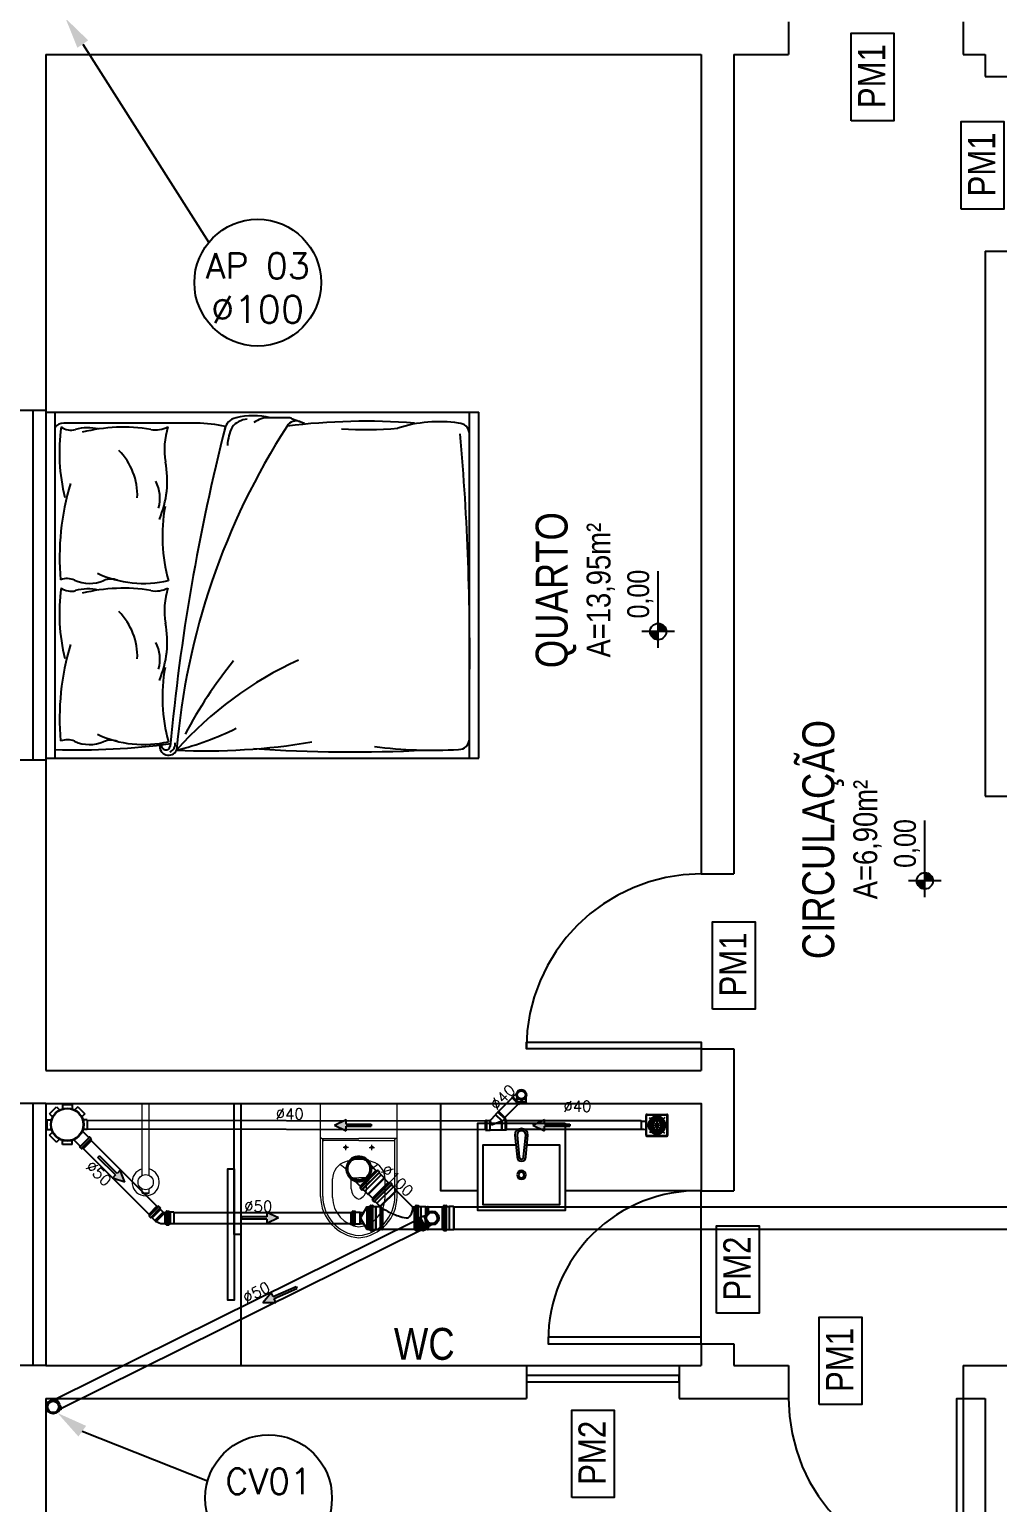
# Model space of a CAD drawing. Header units: millimetres. Extents: x 3923 to 4007, y 744 to 982.
# Drawn here: x 3957.96 to 3966.83, y 832.34 to 845.83 of the extents above; entities that cross this region are included whole.
import ezdxf
from ezdxf.enums import TextEntityAlignment as Align

# ---------------------------------------------------------------- set-up
doc = ezdxf.new("R2010")
doc.units = ezdxf.units.MM
doc.header["$LTSCALE"] = 20
doc.linetypes.add('HIDDEN2', pattern=[0.1875, 0.125, -0.0625])
for name, color, linetype in [('A-PEN-C', 4, 'Continuous'), ('AF', 5, 'Continuous'), ('E-txt-g', 3, 'Continuous'), ('Esgoto', 5, 'Continuous'), ('HIDROSSANITÁRIO', 8, 'Continuous'), ('MOB', 251, 'Continuous'), ('Texto-Tubos', 7, 'Continuous'), ('TigreCad', 3, 'Continuous'), ('Tinterno', 9, 'Continuous')]:
    doc.layers.add(name, color=color, linetype=linetype)
doc.layers.add('E-Lay-9', color=9, linetype='Continuous', lineweight=9)
doc.layers.add('E-Txt-W', color=7, linetype='Continuous', lineweight=20)
doc.styles.add('F2', font='ARIALN.TTF')
doc.styles.add('REG60', font='romans.shx', dxfattribs={"width": 0.8, "height": 0.15})
doc.styles.add('REG80', font='romans.shx', dxfattribs={"width": 0.8, "height": 0.2})
doc.styles.add('ROMANS', font='romans__.ttf', dxfattribs={"height": 0.1})
doc.styles.add('TCTUBOS-TXT', font='txt.shx')

# ---------------------------------------------------------------- blocks, each defined once
blk = doc.blocks.new('TXT-AMB75')
at = {"layer": 'E-txt-g', "style": 'REG80', "width": 0.8, "flags": 8}
blk.add_attdef('TXT', text='', height=0.2, dxfattribs=at).set_placement((0.0055, 0.2964), align=Align.CENTER)
at = {"layer": 'E-Txt-W', "style": 'REG60', "width": 0.8, "flags": 8}
blk.add_attdef('TXT', text='', height=0.15, dxfattribs=at).set_placement((0.0055, 0.0271), align=Align.CENTER)
blk = doc.blocks.new('NV')
at = {"color": 4, "linetype": 'ByBlock', "ltscale": 0.5}
for p, q in [((-1.414, -0.142), (-1.414, 0.107)), ((-1.539, -0.018), (-0.953, -0.018))]:
    blk.add_line(p, q, dxfattribs=at)
at = {"color": 4, "ltscale": 2.5}
blk.add_circle((-1.414, -0.018), 0.0622, dxfattribs=at)
at = {"color": 4}
for points in [[(-1.414, -0.018), (-1.458, 0.026), (-1.476, -0.018), (-1.472, 0.006)], [(-1.414, -0.018), (-1.414, 0.045), (-1.458, 0.026), (-1.438, 0.04)], [(-1.414, -0.018), (-1.352, -0.018), (-1.37, -0.062), (-1.357, -0.041)], [(-1.414, -0.018), (-1.37, -0.062), (-1.414, -0.08), (-1.39, -0.075)]]:
    blk.add_solid(points, dxfattribs=at)
at = {"layer": 'E-Txt-W', "color": 4, "ltscale": 2.5, "style": 'F2'}
blk.add_attdef('COTAPISO', (-1.306, 0.073), '', height=0.15, dxfattribs=at)
blk = doc.blocks.new('CUBA QUADRADA-flat-4-flat-1')
at = {"layer": 'MOB'}
blk.add_lwpolyline([(0, -0.2), (0.4, -0.2), (0.4, 0.2), (0, 0.2)], close=True, dxfattribs=at)
blk.add_lwpolyline([(0.1, -0.0255), (0.1, -0.175), (0.375, -0.175), (0.375, 0.175), (0.1, 0.175), (0.1, 0.0255)], dxfattribs=at)
for points in [[(0.155, -0.02), (0.055, -0.03, -1), (0.055, 0.03), (0.155, 0.02, -1)], [(0.155, -0.01), (0.055, -0.02, -1), (0.055, 0.02), (0.155, 0.01, -1)]]:
    blk.add_lwpolyline(points, format="xyb", close=True, dxfattribs=at)
for radius in [0.02, 0.0125]:
    blk.add_circle((0.2375, 0), radius, dxfattribs=at)
blk = doc.blocks.new('vaso-s')
at = {"layer": 'E-Lay-9', "color": 8}
for p, q in [((0, 0.17), (0, 0)), ((0.4256, 0.175), (0.005, 0.175)), ((0.16, 0.17), (0.16, 0.17)), ((0.16, 0.17), (0.16, 0)), ((0.4256, 0.165), (0.165, 0.165)), ((0.17, 0), (0.17, 0.16)), ((0.2013, 0.0479), (0.2013, 0.0722)), ((0.4306, 0.12), (0.3459, 0.12)), ((0.2134, 0.06), (0.1891, 0.06)), ((0.3406, 0.035), (0.3406, 0)), ((0.3906, 0.035), (0.3406, 0.035)), ((0, -0.17), (0, 0)), ((0.16, -0.17), (0.16, 0)), ((0.17, 0), (0.17, -0.1601)), ((0.2134, -0.06), (0.1891, -0.06)), ((0.2013, -0.0479), (0.2013, -0.0722)), ((0.3406, -0.035), (0.3406, 0)), ((0.3906, -0.035), (0.3406, -0.035)), ((0.4306, -0.12), (0.3459, -0.12)), ((0.4256, -0.175), (0.005, -0.175)), ((0.16, -0.17), (0.16, -0.17)), ((0.4256, -0.165), (0.165, -0.165))]:
    blk.add_line(p, q, dxfattribs=at)
for centre in [(0.2013, 0.06), (0.2013, -0.06)]:
    blk.add_circle(centre, 0.005, dxfattribs=at)
for centre, radius, start, end in [((0.005, 0.17), 0.005, 90, 180), ((0.155, 0.17), 0.005, 0, 90), ((0.165, 0.17), 0.00495, 180, 270), ((0.165, 0.16), 0.00495, 0, 90), ((0.4256, -0.015), 0.19, 4.52806, 90), ((0.4256, -0.015), 0.18, 4.78019, 90), ((0.3459, 0.0375), 0.0825, 90, 163.03545), ((0.3754, 0.1358), 0.1066, 206.93947, 250.96472), ((0.4306, -0.015), 0.135, 6.37937, 90), ((0.518, -0.015), 0.2624, 163.03545, 176.7233), ((0.3906, -0.015), 0.05, 17.4576, 90), ((0.518, 0.015), 0.2624, 183.2767, 196.96455), ((0.3459, -0.0375), 0.0825, 196.96455, 270), ((0.3754, -0.1358), 0.1066, 109.03528, 153.06053), ((0.3906, 0.015), 0.05, 270, 342.5424), ((0.4256, 0.015), 0.19, 270, 355.47194), ((0.4256, 0.015), 0.18, 270, 355.21981), ((0.4306, 0.015), 0.135, 270, 353.62063), ((0.005, -0.17), 0.005, 180, 270), ((0.155, -0.17), 0.005, 270, 0), ((0.165, -0.17), 0.00495, 90, 180), ((0.165, -0.1601), 0.00495, 270, 0)]:
    blk.add_arc(centre, radius, start, end, dxfattribs=at)
blk = doc.blocks.new('Chuveiro')
at = {"layer": 'E-Lay-9', "color": 8}
for p, q in [((-0.0311, 0.0156), (-0.3604, 0.0156)), ((0.0509, 0.0156), (0.0311, 0.0156)), ((0.0509, 0.0156), (0.0509, -0.0156)), ((-0.0311, -0.0156), (-0.3604, -0.0156)), ((0.0509, -0.0156), (0.0311, -0.0156))]:
    blk.add_line(p, q, dxfattribs=at)
blk.add_circle((0, 0), 0.0348, dxfattribs=at)
for centre, radius, start, end in [((0, 0), 0.0624, 194.4775, 165.5225), ((0.0093, 0), 0.0444, 339.42663, 20.57337)]:
    blk.add_arc(centre, radius, start, end, dxfattribs=at)
blk = doc.blocks.new('j9n40d')
at = {"layer": 'TigreCad'}
for p, q in [((0, 20.6), (9.8, 20.6)), ((9.8, 20.6), (17.8, 20.6)), ((19, 21.8), (17.8, 20.6)), ((34, 21.8), (19, 21.8)), ((19, -21.8), (19, 21.8)), ((35, 22.8), (34, 21.8)), ((35, 22.8), (35, -22.8)), ((39, 22.8), (35, 22.8)), ((39, 22.8), (39, -22.8)), ((0, -20.6), (9.8, -20.6)), ((9.8, -20.6), (17.8, -20.6)), ((19, -21.8), (17.8, -20.6)), ((34, -21.8), (19, -21.8)), ((35, -22.8), (34, -21.8)), ((39, -22.8), (35, -22.8))]:
    blk.add_line(p, q, dxfattribs=at)
for radius, start, end in [(22.8, 64.62318, 295.37682), (20.6, 90, 270)]:
    blk.add_arc((0, 0), radius, start, end, dxfattribs=at)
at = {"layer": 'Tinterno'}
for p, q in [((17.8, 20.6), (17.8, -20.6)), ((34, 21.8), (34, -21.8))]:
    blk.add_line(p, q, dxfattribs=at)
blk.add_arc((0, 0), 21.8, 70.90091, 289.09909, dxfattribs=at)
blk = doc.blocks.new('j9n40s')
at = {"layer": 'TigreCad'}
for p, q in [((9.8, 20.6), (17.8, 20.6)), ((19, 21.8), (17.8, 20.6)), ((17.8, 20.6), (17.8, 14.3)), ((19, 12.6), (19, 21.8)), ((34, 21.8), (19, 21.8)), ((35, 22.8), (34, 21.8)), ((39, 22.8), (35, 22.8)), ((35, 22.8), (35, -22.8)), ((39, 22.8), (39, -22.8)), ((9.8, -20.6), (17.8, -20.6)), ((17.8, -20.6), (17.8, -14.3)), ((19, -21.8), (17.8, -20.6)), ((19, -12.6), (19, -21.8)), ((34, -21.8), (19, -21.8)), ((35, -22.8), (34, -21.8)), ((39, -22.8), (35, -22.8))]:
    blk.add_line(p, q, dxfattribs=at)
for radius in [22.8, 20]:
    blk.add_circle((0, 0), radius, dxfattribs=at)
at = {"layer": 'Tinterno'}
blk.add_line((34, 21.8), (34, -21.8), dxfattribs=at)
blk.add_circle((0, 0), 18.8, dxfattribs=at)
blk = doc.blocks.new('27710409p')
at = {"layer": 'TigreCad'}
for p, q in [((-27.1, 22.8), (-27.1, -22.8)), ((-27.1, 22.8), (-23.1, 22.8)), ((-23.1, 22.8), (-23.1, -22.8)), ((-23.1, 22.8), (-22.1, 21.8)), ((-22.1, 21.8), (-7.1, 21.8)), ((-7.1, 21.8), (-7.1, -20.7)), ((-7.1, 21.8), (-5.9, 20.6)), ((-5.9, 20.6), (47.2, 20.6)), ((48.4, 21.8), (47.2, 20.6)), ((48.4, 21.8), (48.4, -20)), ((63.4, 21.8), (48.4, 21.8)), ((64.4, 22.8), (63.4, 21.8)), ((64.4, 22.8), (64.4, -22.8)), ((68.4, 22.8), (64.4, 22.8)), ((68.4, 22.8), (68.4, -22.8)), ((-27.1, -22.8), (-23.1, -22.8)), ((-23.1, -22.8), (-22.1, -21.8)), ((-22.1, -21.8), (-8.2, -21.8)), ((-7.5, -21.9), (0, 0)), ((18.8, -47.9), (-6.7, -22.4)), ((54.1, -22.4), (0, 0)), ((18.8, -49.6), (48.4, -20)), ((18.8, -49.6), (18.8, -47.9)), ((29.4, -60.2), (18.8, -49.6)), ((29.4, -61.7), (61.7, -29.4)), ((29.4, -61.7), (29.4, -60.2)), ((32.2, -64.5), (29.4, -61.7)), ((32.2, -64.5), (64.5, -32.2)), ((60.2, -29.4), (54.3, -23.5)), ((63.4, -21.8), (55, -21.8)), ((61.7, -29.4), (60.2, -29.4)), ((64.5, -32.2), (61.7, -29.4)), ((64.4, -22.8), (63.4, -21.8)), ((68.4, -22.8), (64.4, -22.8))]:
    blk.add_line(p, q, dxfattribs=at)
for centre, radius, start, end in [((-8.2, -23.8), 2, 45, 90), ((55, -22.8), 1, 90, 225)]:
    blk.add_arc(centre, radius, start, end, dxfattribs=at)
at = {"layer": 'Tinterno'}
for p, q in [((-22.1, 21.8), (-22.1, -21.8)), ((-5.9, 20.6), (-5.9, -17.2)), ((47.2, 20.6), (47.2, -19.5)), ((63.4, 21.8), (63.4, -21.8)), ((18.8, -47.9), (47.2, -19.5)), ((29.4, -60.2), (60.2, -29.4))]:
    blk.add_line(p, q, dxfattribs=at)
blk = doc.blocks.new('27289207s')
at = {"linetype": 'Continuous'}
for p, q in [((-49.9, -44.9), (-49.9, 44.9)), ((-47.4, -43.9), (-47.4, 43.9)), ((44.9, 49.9), (-44.9, 49.9)), ((43.9, 47.4), (-43.9, 47.4)), ((-20, 1.2), (-39.9, 3.3)), ((-19.8, 2.9), (-39.7, 5)), ((-19.3, 5.4), (-38.3, 11.5)), ((-18.7, 7), (-37.8, 13.2)), ((-17.7, 9.3), (-35.1, 19.3)), ((-16.9, 10.7), (-34.2, 20.7)), ((-15.4, 12.7), (-30.3, 26.1)), ((-14.3, 14), (-29.2, 27.4)), ((-12.4, 15.7), (-24.2, 31.9)), ((-11.1, 16.7), (-22.8, 32.9)), ((-8.9, 17.9), (-17, 36.2)), ((-7.4, 18.6), (-15.5, 36.9)), ((-5, 19.4), (-9.1, 38.9)), ((-3.3, 19.7), (-7.5, 39.3)), ((-0.9, 20), (-0.9, 40)), ((0.8, 20), (0.8, 40)), ((3.3, 19.7), (7.5, 39.3)), ((5, 19.4), (9.1, 38.9)), ((7.4, 18.6), (15.5, 36.9)), ((8.9, 17.9), (17, 36.2)), ((11.1, 16.7), (22.8, 32.9)), ((12.4, 15.7), (24.2, 31.9)), ((14.3, 14), (29.2, 27.4)), ((15.4, 12.7), (30.3, 26.1)), ((16.9, 10.7), (34.2, 20.7)), ((17.7, 9.3), (35.1, 19.3)), ((18.7, 7), (37.8, 13.2)), ((19.3, 5.4), (38.3, 11.5)), ((19.8, 2.9), (39.7, 5)), ((20, 1.2), (39.9, 3.3)), ((47.4, -43.9), (47.4, 43.9)), ((49.9, -44.9), (49.9, 44.9)), ((44.9, -49.9), (-44.9, -49.9)), ((43.9, -47.4), (-43.9, -47.4)), ((-20, -1.2), (-39.9, -3.3)), ((-19.8, -2.9), (-39.7, -5)), ((-19.3, -5.4), (-38.3, -11.5)), ((-18.7, -7), (-37.8, -13.2)), ((-17.7, -9.3), (-35.1, -19.3)), ((-16.9, -10.7), (-34.2, -20.7)), ((-15.4, -12.7), (-30.3, -26.1)), ((-14.3, -14), (-29.2, -27.4)), ((-12.4, -15.7), (-24.2, -31.9)), ((-11.1, -16.7), (-22.8, -32.9)), ((-18.7, -59.9), (-19, -49.9)), ((-18.7, -60.4), (-18.7, -59.9)), ((-18.5, -70.9), (-18.7, -60.4)), ((-8.9, -17.9), (-17, -36.2)), ((-7.4, -18.6), (-15.5, -36.9)), ((-5, -19.4), (-9.1, -38.9)), ((-3.3, -19.7), (-7.5, -39.3)), ((-0.9, -20), (-0.9, -40)), ((0.8, -20), (0.8, -40)), ((3.3, -19.7), (7.5, -39.3)), ((5, -19.4), (9.1, -38.9)), ((7.4, -18.6), (15.5, -36.9)), ((8.9, -17.9), (17, -36.2)), ((11.1, -16.7), (22.8, -32.9)), ((12.4, -15.7), (24.2, -31.9)), ((14.3, -14), (29.2, -27.4)), ((15.4, -12.7), (30.3, -26.1)), ((16.9, -10.7), (34.2, -20.7)), ((17.7, -9.3), (35.1, -19.3)), ((18.5, -70.9), (18.7, -59.9)), ((18.7, -7), (37.8, -13.2)), ((18.7, -59.9), (19, -49.9)), ((19.3, -5.4), (38.3, -11.5)), ((19.8, -2.9), (39.7, -5)), ((20, -1.2), (39.9, -3.3)), ((-17, -72.4), (-16.5, -72.4)), ((-16.5, -72.4), (17, -72.4))]:
    blk.add_line(p, q, dxfattribs=at)
for centre, radius, start, end in [((-44.9, 44.9), 5, 90, 180), ((-43.9, 43.9), 3.5, 90, 180), ((0, 0), 40, 175.21763, 184.78237), ((0, 0), 40, 163.21763, 172.78238), ((0, 0), 39, 175.24885, 184.75115), ((0, 0), 39, 163.24889, 172.75118), ((0, 0), 40, 151.21766, 160.7824), ((0, 0), 39, 151.24887, 160.75116), ((0, 0), 40, 139.21756, 148.78231), ((0, 0), 39, 139.24886, 148.75116), ((0, 0), 40, 127.21764, 136.78239), ((0, 0), 39, 127.24895, 136.75125), ((0, 0), 40, 115.21763, 124.78237), ((0, 0), 39, 115.24887, 124.75116), ((0, 0), 21, 176.31975, 183.68025), ((0, 0), 21, 164.31978, 171.68029), ((0, 0), 20, 176.4358, 183.5642), ((0, 0), 20, 164.43575, 171.56414), ((0, 0), 21, 152.31969, 159.68019), ((0, 0), 20, 152.43584, 159.56423), ((0, 0), 21, 140.31989, 147.68039), ((0, 0), 20, 140.43579, 147.56418), ((0, 0), 40, 103.21763, 112.78237), ((0, 0), 39, 103.24891, 112.7512), ((0, 0), 21, 128.31968, 135.68018), ((0, 0), 20, 128.43579, 135.56418), ((0, 0), 21, 116.31973, 123.68023), ((0, 0), 20, 116.4359, 123.56429), ((0, 0), 21, 104.31966, 111.68016), ((0, 0), 40, 91.21759, 100.78234), ((0, 0), 20, 104.43591, 111.5643), ((0, 0), 39, 91.24879, 100.75109), ((0, 0), 21, 92.31977, 99.68027), ((0, 0), 20, 92.43585, 99.56424), ((0, 0), 40, 79.21765, 88.7824), ((0, 0), 39, 79.2489, 88.7512), ((0, 0), 21, 80.31973, 87.68023), ((0, 0), 20, 80.43576, 87.56415), ((0, 0), 20, 68.4357, 75.56409), ((0, 0), 21, 68.31977, 75.68027), ((0, 0), 39, 67.24882, 76.75112), ((0, 0), 20, 56.43583, 63.56422), ((0, 0), 40, 67.21765, 76.7824), ((0, 0), 21, 56.31988, 63.68038), ((0, 0), 20, 44.43566, 51.56405), ((0, 0), 21, 44.31982, 51.68032), ((0, 0), 20, 32.43582, 39.56421), ((0, 0), 21, 32.31978, 39.68028), ((0, 0), 39, 55.24884, 64.75113), ((0, 0), 40, 55.21763, 64.78237), ((0, 0), 20, 20.43577, 27.56416), ((0, 0), 21, 20.31961, 27.68012), ((0, 0), 20, 8.43586, 15.56425), ((0, 0), 20, 356.4358, 3.5642), ((0, 0), 21, 8.31971, 15.68022), ((0, 0), 21, 356.31975, 3.68025), ((0, 0), 39, 43.24881, 52.75111), ((0, 0), 40, 43.21767, 52.78242), ((0, 0), 39, 31.24891, 40.75121), ((0, 0), 40, 31.21762, 40.78237), ((0, 0), 39, 19.24884, 28.75113), ((0, 0), 40, 19.2176, 28.78234), ((0, 0), 39, 7.24882, 16.75111), ((0, 0), 40, 7.21762, 16.78237), ((0, 0), 39, 355.24885, 4.75115), ((0, 0), 40, 355.21763, 4.78237), ((43.9, 43.9), 3.5, 0, 90), ((44.9, 44.9), 5, 0, 90), ((-44.9, -44.9), 5, 180, 270), ((-43.9, -43.9), 3.5, 180, 270), ((0, 0), 40, 187.21764, 196.78239), ((0, 0), 39, 187.24882, 196.75111), ((0, 0), 40, 199.21761, 208.78236), ((0, 0), 39, 199.24884, 208.75113), ((0, 0), 40, 211.21768, 220.78243), ((0, 0), 39, 211.24883, 220.75112), ((0, 0), 40, 223.21761, 232.78235), ((0, 0), 39, 223.2488, 232.75109), ((0, 0), 40, 235.21762, 244.78237), ((0, 0), 39, 235.24885, 244.75115), ((0, 0), 21, 188.31976, 195.68026), ((0, 0), 20, 188.43586, 195.56425), ((0, 0), 21, 200.31981, 207.68031), ((0, 0), 20, 200.43577, 207.56416), ((0, 0), 21, 212.31961, 219.68011), ((0, 0), 20, 212.43582, 219.56421), ((0, 0), 40, 247.21762, 256.78237), ((0, 0), 39, 247.24885, 256.75114), ((0, 0), 21, 224.31965, 231.68015), ((0, 0), 20, 224.43587, 231.56426), ((0, 0), 21, 236.31968, 243.68018), ((0, 0), 20, 236.43577, 243.56416), ((0, 0), 21, 248.3198, 255.6803), ((0, 0), 40, 259.21763, 268.78238), ((0, 0), 20, 248.43583, 255.56422), ((0, 0), 39, 259.24886, 268.75115), ((0, 0), 21, 260.31973, 267.68023), ((0, 0), 20, 260.4358, 267.5642), ((0, 0), 20, 272.4358, 279.5642), ((0, 0), 21, 272.31977, 279.68027), ((0, 0), 39, 271.24886, 280.75115), ((0, 0), 40, 271.21763, 280.78238), ((0, 0), 20, 284.43578, 291.56417), ((0, 0), 21, 284.31977, 291.68027), ((0, 0), 20, 296.43572, 303.56411), ((0, 0), 39, 283.24883, 292.75113), ((0, 0), 40, 283.21761, 292.78235), ((0, 0), 21, 296.31971, 303.68021), ((0, 0), 20, 308.4359, 315.56429), ((0, 0), 21, 308.31985, 315.68035), ((0, 0), 20, 320.43579, 327.56418), ((0, 0), 21, 320.31972, 327.68022), ((0, 0), 39, 295.24885, 304.75115), ((0, 0), 40, 295.21763, 304.78238), ((0, 0), 20, 332.43584, 339.56423), ((0, 0), 21, 332.31988, 339.68039), ((0, 0), 20, 344.43575, 351.56414), ((0, 0), 21, 344.31974, 351.68024), ((0, 0), 39, 307.24885, 316.75114), ((0, 0), 40, 307.21759, 316.78234), ((0, 0), 39, 319.2488, 328.7511), ((0, 0), 40, 319.21764, 328.78239), ((0, 0), 39, 331.24887, 340.75116), ((0, 0), 40, 331.21764, 340.78239), ((0, 0), 39, 343.24889, 352.75118), ((0, 0), 40, 343.21761, 352.78236), ((43.9, -43.9), 3.5, 270, 360), ((44.9, -44.9), 5, 270, 360), ((-17, -70.9), 1.5, 180.91669, 270.00004), ((17, -70.9), 1.5, 270.00015, 359.0835)]:
    blk.add_arc(centre, radius, start, end, dxfattribs=at)
blk = doc.blocks.new('26277485p')
at = {"layer": 'TigreCad'}
for p, q in [((117.4, 50.8), (-30, 50.8)), ((117.4, 50.8), (117.5, 52.3)), ((117.5, -44.7), (117.5, 52.3)), ((120.5, 52.3), (117.5, 52.3)), ((120.5, -46.6), (120.5, 52.3)), ((120.6, 50.8), (120.5, 52.3)), ((125.9, 50.8), (120.6, 50.8)), ((128.1, 53), (125.9, 50.8)), ((128.1, -51.9), (128.1, 53)), ((147.8, 53), (128.1, 53)), ((148.1, 53.2), (147.8, 53)), ((148.1, -53.3), (148.1, 53.2)), ((160.2, 53.2), (148.1, 53.2)), ((161.4, 56.7), (161.2, 54.2)), ((171.8, 57.6), (162.4, 57.6)), ((162.4, 56.6), (162.4, -56.6)), ((171.8, 56.6), (171.8, -56.6)), ((172.8, 56.9), (173.6, 54)), ((179, 53.2), (174.6, 53.2)), ((179, 53.2), (179, -53.3)), ((-21.7, -50.8), (-30, -50.8)), ((53.1, -124.9), (-20.6, -51.2)), ((53.1, -128), (128.8, -52.4)), ((67.1, -142.4), (142.4, -67.1)), ((142, -67.1), (130.5, -55.6)), ((147.8, -53), (131.6, -53)), ((142.4, -67.1), (142, -67.1)), ((150.9, -75.6), (142.4, -67.1)), ((148.1, -53.3), (147.8, -53)), ((160.2, -53.3), (148.1, -53.3)), ((161.4, -56.7), (161.2, -54.2)), ((171.8, -57.6), (162.4, -57.6)), ((172.8, -56.9), (173.6, -54)), ((179, -53.3), (174.6, -53.3)), ((53.1, -128), (53.1, -124.9)), ((67.1, -142), (53.1, -128)), ((154.9, -74.8), (74.8, -154.9)), ((161.6, -81.5), (81.5, -161.6)), ((164.2, -88.9), (88.9, -164.2)), ((154.2, -74), (152.3, -75.7)), ((162.3, -80.7), (155.6, -74.1)), ((162.4, -82), (160.9, -84.6)), ((164.2, -88.9), (161.1, -85.8)), ((67.1, -142.4), (67.1, -142)), ((75.6, -150.9), (67.1, -142.4)), ((74, -154.2), (75.7, -152.3)), ((80.7, -162.3), (74.1, -155.6)), ((82, -162.4), (84.6, -160.9)), ((88.9, -164.2), (85.8, -161.1))]:
    blk.add_line(p, q, dxfattribs=at)
for points in [[(0, 0, 0.068692), (-13, -14.9, 0.07269), (-20.5, -33, 0.083818), (-21.8, -49.9, 0.003088), (-21.7, -50.8, 0.129663)], [(92.3, -29.8, 0.049375), (35.9, -6.9, 0.048245), (0, 0, 0.103304)], [(130.4, -53.5, 0.036301), (92.3, -29.8, 0.049375)]]:
    blk.add_lwpolyline(points, format="xyb", dxfattribs=at)
for centre, radius, start, end in [((160.2, 54.2), 1, 270, 355), ((162.4, 56.6), 1, 90, 175), ((171.8, 56.6), 1, 15, 90), ((174.6, 54.2), 1, 195, 270), ((-21.7, -52.3), 1.5, 45, 90), ((131.6, -54.5), 1.5, 90, 225), ((160.2, -54.2), 1, 5, 90), ((162.4, -56.6), 1, 185, 270), ((171.8, -56.6), 1, 270, 345), ((174.6, -54.2), 1, 90, 165), ((151.6, -74.9), 1, 225, 310), ((154.9, -74.8), 1, 45, 130), ((161.8, -85.1), 1, 150, 225), ((161.6, -81.5), 1, 330, 45), ((74.8, -154.9), 1, 140, 225), ((74.9, -151.6), 1, 320, 45), ((81.5, -161.6), 1, 225, 300), ((85.1, -161.8), 1, 45, 120)]:
    blk.add_arc(centre, radius, start, end, dxfattribs=at)
at = {"layer": 'Tinterno'}
for p, q in [((-30, -50.8), (-30, 50.8)), ((117.4, -44.6), (117.4, 50.8)), ((120.6, -46.7), (120.6, 50.8)), ((125.9, -50.3), (125.9, 50.8)), ((147.8, -53), (147.8, 53)), ((161.1, 53.2), (161.1, -53.3)), ((173.8, 53.2), (173.8, -53.3)), ((53.1, -124.9), (127, -51.1)), ((67.1, -142), (142, -67.1)), ((151.6, -76.3), (76.3, -151.6)), ((160.5, -85.2), (85.2, -160.5))]:
    blk.add_line(p, q, dxfattribs=at)
blk = doc.blocks.new('j9n100s')
at = {"layer": 'TigreCad'}
for p, q in [((27.3, 50.8), (60, 50.8)), ((27.3, -50.8), (60, -50.8))]:
    blk.add_line(p, q, dxfattribs=at)
blk.add_circle((0, 0), 53.2, dxfattribs=at)
for start, end in [(61.78498, 298.21502), (298.21502, 61.78498)]:
    blk.add_arc((0, 0), 57.7, start, end, dxfattribs=at)
at = {"layer": 'Tinterno'}
blk.add_line((60, -50.8), (60, 50.8), dxfattribs=at)
blk.add_circle((0, 0), 51, dxfattribs=at)
blk = doc.blocks.new('11031030p')
at = {"layer": 'TigreCad'}
for p, q in [((0, -53.3), (0, 53.2)), ((0, 53.2), (4.4, 53.2)), ((6.2, 56.9), (5.4, 54)), ((7.2, 57.6), (16.6, 57.6)), ((7.2, -56.7), (7.2, 56.6)), ((16.6, -56.7), (16.6, 56.6)), ((17.6, 56.7), (17.8, 54.2)), ((18.8, 53.2), (30.9, 53.2)), ((30.9, 53.2), (31.2, 53)), ((50.9, 53), (31.2, 53)), ((50.9, 53), (53.1, 50.8)), ((53.1, -50.8), (53.1, 50.8)), ((0, -53.3), (4.4, -53.3)), ((6.2, -56.9), (5.4, -54)), ((7.2, -57.7), (16.6, -57.7)), ((17.6, -56.7), (17.8, -54.2)), ((18.8, -53.3), (30.9, -53.3)), ((30.9, -53.3), (31.2, -53)), ((31.2, -53), (50.9, -53)), ((50.9, -53), (53.1, -50.8))]:
    blk.add_line(p, q, dxfattribs=at)
for centre, start, end in [((4.4, 54.2), 270, 345), ((7.2, 56.6), 90, 165), ((16.6, 56.6), 5, 90), ((18.8, 54.2), 185, 270), ((4.4, -54.2), 15, 90), ((7.2, -56.7), 195, 270), ((16.6, -56.7), 270, 355), ((18.8, -54.2), 90, 175)]:
    blk.add_arc(centre, 1, start, end, dxfattribs=at)
at = {"layer": 'Tinterno'}
for p, q in [((5.2, -53.3), (5.2, 53.2)), ((17.9, -53.3), (17.9, 53.2)), ((30.9, 53.2), (30.9, -53.3)), ((31.2, 53), (31.2, -53)), ((50.9, 53), (50.9, -53))]:
    blk.add_line(p, q, dxfattribs=at)
blk = doc.blocks.new('ren1050d')
for points in [[(39, 0), (39, 0, -0.367369)], [(39, 0), (39, 0, 0.367369)]]:
    blk.add_lwpolyline(points, format="xyb")
at = {"layer": 'TigreCad'}
for p, q in [((9, 50.8), (0, 50.8)), ((9, -50.8), (9, 50.8)), ((37.1, 3.2), (9, 50.8)), ((39, 25.8), (23.8, 25.8)), ((40.6, 27.3), (39, 25.8)), ((62.4, 27.3), (40.6, 27.3)), ((40.6, 27.3), (40.6, -27.4)), ((63.7, 30.9), (63.4, 28.3)), ((73.4, 31.8), (64.7, 31.8)), ((64.7, 30.8), (64.7, -30.8)), ((73.4, 30.8), (73.4, -30.8)), ((74.4, 31.1), (75.2, 28.1)), ((80.5, 27.3), (76.1, 27.3)), ((80.5, 27.3), (80.5, -27.4)), ((9, -50.8), (0, -50.8)), ((9, -50.8), (37.1, -3.2)), ((39, -25.8), (23.8, -25.8)), ((40.6, -27.4), (39, -25.8)), ((62.4, -27.4), (40.6, -27.4)), ((63.7, -30.9), (63.4, -28.3)), ((73.4, -31.8), (64.7, -31.8)), ((74.4, -31.1), (75.2, -28.1)), ((80.5, -27.4), (76.1, -27.4))]:
    blk.add_line(p, q, dxfattribs=at)
blk.add_lwpolyline([(24, 25.8, 0.273143), (23.8, 25.8, 0.367369)], format="xyb", dxfattribs=at)
for centre, radius, start, end in [((31.8, 0), 6.2, 329.4454, 30.5546), ((62.4, 28.3), 1, 270, 355), ((64.7, 30.8), 1, 90, 175), ((73.4, 30.8), 1, 15, 90), ((76.1, 28.3), 1, 195, 270), ((62.4, -28.4), 1, 5, 90), ((64.7, -30.8), 1, 185, 270), ((73.4, -30.8), 1, 270, 345), ((76.1, -28.4), 1, 90, 165)]:
    blk.add_arc(centre, radius, start, end, dxfattribs=at)
at = {"layer": 'Tinterno'}
for p, q in [((0, -50.8), (0, 50.8)), ((39, 25.8), (39, -25.8)), ((63.4, 27.3), (63.4, -27.4)), ((75.4, 27.3), (75.4, -27.4))]:
    blk.add_line(p, q, dxfattribs=at)
blk = doc.blocks.new('j4n50p')
at = {"layer": 'TigreCad'}
for p, q in [((-23.7, 12.2), (-32.5, 3.4)), ((3.3, 25.3), (3.4, 26.8)), ((6.3, 26.8), (3.4, 26.8)), ((3.4, 26.8), (3.4, -29.6)), ((6.5, 25.3), (6.3, 26.8)), ((6.3, 26.8), (6.3, -26.7)), ((9.1, 25.3), (6.5, 25.3)), ((10.9, 27.1), (9.1, 25.3)), ((27.7, 27.1), (10.9, 27.1)), ((10.9, 27.1), (10.9, -27.2)), ((27.9, 27.3), (27.7, 27.1)), ((32.5, 27.3), (27.9, 27.3)), ((33.8, 30.9), (33.5, 28.3)), ((34, 30.8), (34, -30.8)), ((43.5, 31.8), (34.8, 31.8)), ((43.5, 30.8), (43.5, -30.8)), ((44.5, 31.1), (45.3, 28.1)), ((50.6, 27.3), (46.2, 27.3)), ((50.6, 27.3), (50.6, -27.4)), ((3.4, -29.6), (3.3, -32.4)), ((6.3, -26.7), (3.4, -29.6)), ((9.1, -26.8), (3.4, -32.5)), ((6.3, -26.7), (6.5, -29.4)), ((10.9, -27.2), (10.5, -26.8)), ((27.7, -27.2), (10.9, -27.2)), ((27.9, -27.4), (27.7, -27.2)), ((32.5, -27.4), (27.9, -27.4)), ((33.8, -30.9), (33.5, -28.3)), ((43.5, -31.8), (34.8, -31.8)), ((44.5, -31.1), (45.3, -28.1)), ((50.6, -27.4), (46.2, -27.4))]:
    blk.add_line(p, q, dxfattribs=at)
for centre, radius, start, end in [((9.5, -21.6), 47.3, 97.60229, 134.55576), ((32.5, 28.3), 1, 270, 355), ((34.8, 30.8), 1, 90, 175), ((43.5, 30.8), 1, 15, 90), ((46.2, 28.3), 1, 195, 270), ((9.8, -27.5), 1, 45, 135), ((32.5, -28.4), 1, 5, 90), ((34.8, -30.8), 1, 185, 270), ((43.5, -30.8), 1, 270, 345), ((46.2, -28.4), 1, 90, 165)]:
    blk.add_arc(centre, radius, start, end, dxfattribs=at)
at = {"layer": 'Tinterno'}
for p, q in [((3.4, -32.5), (-32.5, 3.4)), ((3.3, 25.3), (3.3, -32.4)), ((6.5, 25.3), (6.5, -29.4)), ((9.1, 25.3), (9.1, -26.8)), ((27.7, 27.1), (27.7, -27.2)), ((27.9, 27.3), (27.9, -27.4)), ((33.5, 27.3), (33.5, -27.4)), ((45.5, 27.3), (45.5, -27.4))]:
    blk.add_line(p, q, dxfattribs=at)
blk = doc.blocks.new('11030602p')
at = {"layer": 'TigreCad'}
for p, q in [((0, 27.3), (4.4, 27.3)), ((0, -27.3), (0, 27.3)), ((6.1, 31.1), (5.3, 28.1)), ((7.1, 31.8), (15.8, 31.8)), ((7.1, -30.8), (7.1, 30.8)), ((15.8, -30.8), (15.8, 30.8)), ((16.8, 30.9), (17.1, 28.3)), ((18.1, 27.3), (22.7, 27.3)), ((22.7, 27.3), (23, 27.1)), ((39.7, 27.1), (23, 27.1)), ((39.7, 27.1), (41.5, 25.3)), ((41.5, -25.4), (41.5, 25.3)), ((0, -27.3), (4.4, -27.3)), ((6.1, -31.1), (5.3, -28.1)), ((7.1, -31.8), (15.8, -31.8)), ((16.8, -30.9), (17.1, -28.3)), ((18.1, -27.3), (22.7, -27.3)), ((22.7, -27.3), (23, -27.1)), ((39.7, -27.1), (23, -27.1)), ((39.7, -27.1), (41.5, -25.4))]:
    blk.add_line(p, q, dxfattribs=at)
for centre, start, end in [((4.4, 28.4), 270, 345), ((7.1, 30.8), 90, 165), ((15.8, 30.8), 5, 90), ((18.1, 28.4), 185, 270), ((4.4, -28.3), 15, 90), ((7.1, -30.8), 195, 270), ((15.8, -30.8), 270, 355), ((18.1, -28.3), 90, 175)]:
    blk.add_arc(centre, 1, start, end, dxfattribs=at)
at = {"layer": 'Tinterno'}
for p, q in [((5.1, -27.3), (5.1, 27.3)), ((17.1, -27.3), (17.1, 27.3)), ((22.7, 27.3), (22.7, -27.3)), ((23, -27.1), (23, 27.1)), ((39.7, 27.1), (39.7, -27.1))]:
    blk.add_line(p, q, dxfattribs=at)
blk = doc.blocks.new('27150012p')
at = {"layer": 'TigreCad'}
for p, q in [((-80.6, 48.8), (-48.8, 80.6)), ((-48.8, 80.6), (-35.1, 66.9)), ((-22.5, 91.5), (-22.5, 72.1)), ((-22.5, 91.5), (22.5, 91.5)), ((22.5, 91.5), (22.5, 72.1)), ((48.8, 80.6), (35.1, 66.9)), ((48.8, 80.6), (80.6, 48.8)), ((-91.5, -22.5), (-91.5, 22.5)), ((-91.5, 22.5), (-72.1, 22.5)), ((-80.6, 48.8), (-66.9, 35.1)), ((80.6, 48.8), (66.9, 35.1)), ((111.4, 27.4), (70.4, 27.4)), ((112.7, 30.9), (112.4, 28.3)), ((122.4, 31.8), (113.7, 31.8)), ((113.7, 30.8), (113.7, -30.8)), ((122.4, 30.8), (122.4, -30.8)), ((123.4, 31.1), (124.2, 28.1)), ((129.5, 27.4), (125.1, 27.4)), ((129.5, 27.4), (129.5, -27.4)), ((-91.5, -22.5), (-72.1, -22.5)), ((-80.6, -48.8), (-66.9, -35.1)), ((-48.8, -80.6), (-80.6, -48.8)), ((-48.8, -80.6), (-35.1, -66.9)), ((48.8, -80.6), (35.1, -66.9)), ((80.6, -48.8), (48.8, -80.6)), ((80.6, -48.8), (66.9, -35.1)), ((111.4, -27.4), (70.4, -27.4)), ((112.7, -30.9), (112.4, -28.3)), ((122.4, -31.8), (113.7, -31.8)), ((123.4, -31.1), (124.2, -28.1)), ((129.5, -27.4), (125.1, -27.4)), ((-22.5, -91.5), (-22.5, -72.1)), ((22.5, -91.5), (-22.5, -91.5)), ((22.5, -91.5), (22.5, -72.1))]:
    blk.add_line(p, q, dxfattribs=at)
blk.add_circle((0, 0), 75.5, dxfattribs=at)
for centre, start, end in [((111.4, 28.4), 270, 355), ((113.7, 30.8), 90, 175), ((122.4, 30.8), 15, 90), ((125.1, 28.4), 195, 270), ((111.4, -28.4), 5, 90), ((113.7, -30.8), 185, 270), ((122.4, -30.8), 270, 345), ((125.1, -28.4), 90, 165)]:
    blk.add_arc(centre, 1, start, end, dxfattribs=at)
at = {"layer": 'Tinterno'}
for p, q in [((112.4, 27.4), (112.4, -27.4)), ((124.4, 27.4), (124.4, -27.4))]:
    blk.add_line(p, q, dxfattribs=at)
blk.add_circle((0, 0), 73.5, dxfattribs=at)
blk = doc.blocks.new('trn1050s')
at = {"layer": 'TigreCad'}
for p, q in [((-80.4, -53.3), (-80.4, 53.3)), ((-80.4, 53.3), (-76, 53.3)), ((-74.2, 56.9), (-75, 54)), ((-73.2, 57.7), (-63.8, 57.7)), ((-73.2, -56.6), (-73.2, 56.7)), ((-63.8, -56.6), (-63.8, 56.7)), ((-62.8, 56.7), (-62.6, 54.2)), ((-61.6, 53.3), (-49.5, 53.3)), ((-49.5, -53.3), (-49.5, 53.3)), ((-49.5, 53.3), (-49.2, 53)), ((-49.2, 53), (-29.5, 53)), ((-29.5, 53), (-29.5, 11.9)), ((-29.5, 53), (-27.3, 50.8)), ((-27.3, 50.8), (-21.1, 50.8)), ((-21.1, 50.8), (-21, 52.3)), ((-21, 52.3), (-21, 23.9)), ((-21, 52.3), (-18, 52.3)), ((-18, 52.3), (-18, 26.2)), ((-17.9, 50.8), (-18, 52.3)), ((-17.9, 50.8), (47.6, 50.8)), ((-80.4, -53.3), (-76, -53.3)), ((-74.2, -56.9), (-75, -54)), ((-73.2, -57.6), (-63.8, -57.6)), ((-62.8, -56.7), (-62.6, -54.2)), ((-61.6, -53.3), (-49.5, -53.3)), ((-49.5, -53.3), (-49.2, -53)), ((-49.2, -53), (-29.5, -53)), ((-29.5, -53), (-29.5, -11.9)), ((-29.5, -53), (-27.3, -50.8)), ((-27.3, -50.8), (-21.1, -50.8)), ((-21.1, -50.8), (-21, -52.3)), ((-21, -52.3), (-21, -23.9)), ((-21, -52.3), (-18, -52.3)), ((-18, -52.3), (-18, -26.2)), ((-17.9, -50.8), (-18, -52.3)), ((-17.9, -50.8), (47.6, -50.8))]:
    blk.add_line(p, q, dxfattribs=at)
for radius in [31.8, 25.6]:
    blk.add_circle((0, 0), radius, dxfattribs=at)
for centre, start, end in [((-76, 54.2), 270, 345), ((-73.2, 56.7), 90, 165), ((-63.8, 56.7), 5, 90), ((-61.6, 54.2), 185, 270), ((-76, -54.2), 15, 90), ((-73.2, -56.6), 195, 270), ((-63.8, -56.6), 270, 355), ((-61.6, -54.2), 90, 175)]:
    blk.add_arc(centre, 1, start, end, dxfattribs=at)
at = {"layer": 'Tinterno'}
for p, q in [((-75.2, -53.3), (-75.2, 53.3)), ((-62.5, -53.3), (-62.5, 53.3)), ((-49.2, -53), (-49.2, 53)), ((-27.3, 50.8), (-27.3, 16.3)), ((-21.1, 50.8), (-21.1, 23.8)), ((-17.9, 50.8), (-17.9, 26.3)), ((47.6, -50.8), (47.6, 50.8)), ((-27.3, -50.8), (-27.3, -16.3)), ((-21.1, -50.8), (-21.1, -23.8)), ((-17.9, -50.8), (-17.9, -26.3))]:
    blk.add_line(p, q, dxfattribs=at)
blk.add_circle((0, 0), 27.3, dxfattribs=at)
blk = doc.blocks.new('j9n50d')
at = {"layer": 'TigreCad'}
for p, q in [((28.5, 25.4), (0, 25.4)), ((30.3, 27.2), (28.5, 25.4)), ((30.3, -27.1), (30.3, 27.2)), ((47.1, 27.2), (30.3, 27.2)), ((47.3, 27.4), (47.1, 27.2)), ((47.1, -27.1), (47.1, 27.2)), ((51.9, 27.4), (47.3, 27.4)), ((53.2, 30.9), (52.9, 28.3)), ((53.4, 30.8), (53.4, -30.8)), ((62.9, 31.8), (54.2, 31.8)), ((62.9, 30.8), (62.9, -30.8)), ((63.9, 31.1), (64.7, 28.1)), ((70, 27.4), (65.6, 27.4)), ((70, 27.4), (70, -27.4)), ((28.5, -25.3), (0, -25.3)), ((30.3, -27.1), (28.5, -25.3)), ((47.1, -27.1), (30.3, -27.1)), ((47.3, -27.4), (47.1, -27.1)), ((51.9, -27.4), (47.3, -27.4)), ((53.2, -30.9), (52.9, -28.3)), ((62.9, -31.8), (54.2, -31.8)), ((63.9, -31.1), (64.7, -28.1)), ((70, -27.4), (65.6, -27.4))]:
    blk.add_line(p, q, dxfattribs=at)
for centre, radius, start, end in [((0, 0), 25.4, 90, 270), ((51.9, 28.4), 1, 270, 355), ((54.2, 30.8), 1, 90, 175), ((62.9, 30.8), 1, 15, 90), ((65.6, 28.4), 1, 195, 270), ((51.9, -28.4), 1, 5, 90), ((54.2, -30.8), 1, 185, 270), ((62.9, -30.8), 1, 270, 345), ((65.6, -28.4), 1, 90, 165)]:
    blk.add_arc(centre, radius, start, end, dxfattribs=at)
at = {"layer": 'Tinterno'}
for p, q in [((28.5, -25.3), (28.5, 25.4)), ((47.3, -27.4), (47.3, 27.4)), ((52.9, 27.4), (52.9, -27.4)), ((64.9, 27.4), (64.9, -27.4))]:
    blk.add_line(p, q, dxfattribs=at)
blk = doc.blocks.new('j9n50s')
at = {"layer": 'TigreCad'}
for p, q in [((19.2, 25.4), (30.3, 25.4)), ((19.2, -25.4), (30.3, -25.4))]:
    blk.add_line(p, q, dxfattribs=at)
for radius in [31.8, 27.4]:
    blk.add_circle((0, 0), radius, dxfattribs=at)
at = {"layer": 'Tinterno'}
for p, q in [((30.3, 25.4), (30.3, 9.7)), ((30.3, -9.7), (30.3, -25.4))]:
    blk.add_line(p, q, dxfattribs=at)
blk.add_circle((0, 0), 25.6, dxfattribs=at)
blk = doc.blocks.new('Seta')
at = {"layer": 'AF'}
blk.add_hatch(color=256, dxfattribs=at).paths.add_polyline_path([(-0.1146, 0.0038), (-0.1146, -0.0062), (0, -0.0062), (0, -0.0266), (0.0534, -0.0012), (0, 0.0241), (0, 0.0038)])
for p, q in [((0, 0.0038), (-0.1146, 0.0038)), ((-0.1146, -0.0062), (-0.1146, 0.0038)), ((0.0534, -0.0012), (0, 0.0241)), ((0, 0.0241), (0, 0.0038)), ((0, -0.0062), (-0.1146, -0.0062)), ((0.0534, -0.0012), (0, -0.0266)), ((0, -0.0062), (0, -0.0266))]:
    blk.add_line(p, q, dxfattribs=at)

msp = doc.modelspace()

# ---------------------------------------------------------------- linework, layer by layer
at = {"layer": 'A-PEN-C'}
for p, q in [((3958.452, 845.694), (3959.604, 843.878)), ((3958.447, 832.996), (3959.594, 832.541))]:
    msp.add_line(p, q, dxfattribs=at)
for centre in [(3960.053, 843.51), (3960.153, 832.384)]:
    msp.add_circle(centre, 0.58, dxfattribs=at)
for points in [[(3958.294, 845.928), (3958.402, 845.66), (3958.501, 845.728)], [(3958.22, 833.163), (3958.482, 833.045), (3958.411, 832.948)]]:
    msp.add_solid(points, dxfattribs=at)
at = {"layer": 'Esgoto'}
for p, q in [((3963.708, 835.897), (3963.708, 835.697)), ((3963.614, 835.797), (3963.814, 835.797)), ((3963.637, 835.868), (3963.779, 835.726)), ((3963.642, 835.731), (3963.783, 835.872))]:
    msp.add_line(p, q, dxfattribs=at)
at = {"layer": 'HIDROSSANITÁRIO', "color": 8, "linetype": 'Continuous'}
for p, q in [((3964.913, 845.897), (3964.913, 845.597)), ((3966.513, 845.897), (3966.513, 845.597)), ((3958.113, 845.597), (3958.113, 842.34)), ((3958.113, 845.597), (3964.113, 845.597)), ((3964.113, 845.597), (3964.113, 838.097)), ((3964.413, 845.597), (3964.413, 838.097)), ((3964.413, 845.597), (3964.913, 845.597)), ((3966.513, 845.597), (3966.713, 845.597)), ((3966.713, 845.597), (3966.713, 845.397)), ((3966.713, 845.397), (3967.013, 845.397)), ((3966.713, 843.797), (3966.713, 838.808)), ((3966.713, 843.797), (3967.013, 843.797)), ((3958.113, 842.34), (3957.813, 842.34)), ((3957.993, 842.34), (3957.993, 839.14)), ((3958.113, 842.34), (3958.113, 839.14)), ((3958.113, 839.14), (3957.813, 839.14)), ((3958.113, 839.14), (3958.113, 836.297)), ((3966.713, 838.808), (3967.013, 838.808)), ((3964.113, 838.097), (3964.413, 838.097)), ((3964.113, 836.497), (3964.113, 836.297)), ((3964.113, 836.497), (3964.413, 836.497)), ((3964.413, 836.497), (3964.413, 835.197)), ((3958.113, 836.297), (3964.113, 836.297)), ((3958.113, 836.297), (3964.113, 836.297)), ((3958.113, 835.997), (3958.113, 833.597)), ((3958.113, 835.997), (3962.342, 835.997)), ((3958.113, 835.997), (3964.113, 835.997)), ((3959.898, 835.997), (3959.898, 833.597)), ((3964.113, 835.997), (3964.113, 835.197)), ((3964.113, 835.197), (3964.413, 835.197)), ((3964.113, 833.797), (3964.113, 835.197)), ((3964.113, 833.797), (3964.113, 833.597)), ((3964.113, 833.797), (3964.413, 833.797)), ((3964.413, 833.797), (3964.413, 833.597)), ((3958.113, 833.597), (3962.513, 833.597)), ((3962.513, 833.597), (3962.513, 833.297)), ((3962.513, 833.597), (3963.913, 833.597)), ((3963.913, 833.597), (3964.113, 833.597)), ((3963.913, 833.597), (3963.913, 833.297)), ((3964.413, 833.597), (3964.913, 833.597)), ((3964.913, 833.597), (3964.913, 833.297)), ((3966.513, 833.597), (3967.013, 833.597)), ((3966.513, 833.597), (3966.513, 833.297)), ((3958.113, 833.297), (3958.113, 827.497)), ((3958.113, 833.297), (3962.513, 833.297)), ((3963.913, 833.297), (3964.913, 833.297)), ((3966.513, 833.297), (3966.713, 833.297)), ((3966.713, 833.297), (3966.713, 827.497))]:
    msp.add_line(p, q, dxfattribs=at)
at = {"layer": 'HIDROSSANITÁRIO', "color": 8}
for p, q in [((3958.113, 842.323), (3962.076, 842.323)), ((3958.113, 842.323), (3958.113, 839.157)), ((3958.198, 839.157), (3958.198, 842.323)), ((3960.329, 842.273), (3960.135, 842.273)), ((3960.363, 842.267), (3960.481, 842.224)), ((3961.991, 839.157), (3961.991, 842.323)), ((3962.076, 839.157), (3962.076, 842.323)), ((3959.494, 842.224), (3958.277, 842.224)), ((3958.113, 839.157), (3962.076, 839.157))]:
    msp.add_line(p, q, dxfattribs=at)
at = {"layer": 'HIDROSSANITÁRIO', "color": 8, "linetype": 'HIDDEN2'}
for p, q in [((3958.113, 835.997), (3957.813, 835.997)), ((3957.993, 835.997), (3957.993, 833.597)), ((3958.113, 833.597), (3957.813, 833.597))]:
    msp.add_line(p, q, dxfattribs=at)
at = {"layer": 'HIDROSSANITÁRIO', "color": 8}
for points, elevation in [([(3965.487, 844.992), (3965.487, 845.793), (3965.876, 845.793), (3965.876, 844.992)], 7.318), ([(3966.494, 844.184), (3966.494, 844.985), (3966.883, 844.985), (3966.883, 844.184)], 7.318), ([(3964.218, 836.86), (3964.218, 837.66), (3964.607, 837.66), (3964.607, 836.86)], 7.318), ([(3964.113, 836.497), (3962.513, 836.497), (3962.513, 836.557), (3964.113, 836.557)], 1.785), ([(3964.255, 834.076), (3964.255, 834.877), (3964.644, 834.877), (3964.644, 834.076)], 3.659), ([(3965.194, 833.24), (3965.194, 834.041), (3965.584, 834.041), (3965.584, 833.24)], 7.318), ([(3962.928, 832.39), (3962.928, 833.19), (3963.317, 833.19), (3963.317, 832.39)], 3.659)]:
    msp.add_lwpolyline(points, close=True, dxfattribs=dict(at, elevation=elevation))
for points in [[(3959.898, 835.997), (3959.898, 834.797), (3959.838, 834.797), (3959.838, 835.997)], [(3959.838, 835.397), (3959.838, 834.197), (3959.778, 834.197), (3959.778, 835.397)], [(3966.513, 833.297), (3966.513, 831.697), (3966.453, 831.697), (3966.453, 833.297)]]:
    msp.add_lwpolyline(points, close=True, dxfattribs=at)
msp.add_lwpolyline([(3962.067, 835.197), (3961.731, 835.197), (3961.731, 835.997), (3964.113, 835.997), (3964.113, 835.197), (3962.867, 835.197)], dxfattribs=at)
at = {"layer": 'HIDROSSANITÁRIO', "color": 8, "linetype": 'Continuous'}
for points in [[(3964.113, 833.797), (3964.113, 833.857), (3962.713, 833.857), (3962.713, 833.797)], [(3963.913, 833.447), (3963.913, 833.507), (3962.513, 833.507), (3962.513, 833.447)]]:
    msp.add_lwpolyline(points, close=True, dxfattribs=at)
at = {"layer": 'HIDROSSANITÁRIO', "color": 8}
for centre, radius, start, end in [((3959.885, 842.139), 0.138, 102.8827, 168.3869), ((3959.973, 842.061), 0.2, 94.6849, 140.5984), ((3960.011, 841.589), 0.702, 76.9286, 102.8827), ((3960.148, 842.06), 0.213, 86.6017, 127.7302), ((3960.407, 842.146), 0.0988, 69.7541, 149.4872), ((3961.045, 836.364), 5.877, 85.67, 97.068), ((3960.329, 842.174), 0.0988, 69.7541, 90), ((3960.329, 842.174), 0.0988, 69.7541, 90), ((3961.712, 841.002), 1.235, 81.6155, 107.787), ((3958.277, 842.125), 0.0988, 90, 143.1301), ((3960.003, 841.959), 1.766, 172.5099, 193.5732), ((3958.344, 842.318), 0.158, 234.3788, 285.1988), ((3958.499, 841.744), 0.437, 77.312, 105.1988), ((3958.82, 840.67), 1.517, 80.3711, 104.26), ((3959.116, 842.416), 0.254, 260.3711, 296.9649), ((3959.888, 841.981), 0.689, 162.3598, 189.3926), ((3977.955, 837.544), 18.782, 165.6716, 174.7419), ((3965.732, 838.695), 6.444, 147.0954, 175.2363), ((3959.477, 840.968), 1.256, 77.089, 89.2313), ((3960.239, 841.992), 0.464, 155.0339, 176.464), ((3961.025, 845.903), 3.738, 266.8413, 274.7569), ((3961.892, 842.125), 0.0988, 360, 90), ((3939.126, 840.141), 22.868, 359.1087, 4.9762), ((3958.369, 841.563), 0.582, 357.8295, 45.0098), ((3958.333, 841.696), 0.892, 336.6878, 11.1217), ((3958.825, 841.537), 0.333, 344.1407, 27.6985), ((3960.564, 841), 2.325, 163.2017, 185.199), ((3960.709, 841.189), 1.529, 169.7638, 195.4497), ((3958.309, 840.638), 0.163, 65.7877, 111.7124), ((3958.513, 841.091), 0.334, 245.7877, 292.8808), ((3959.009, 841.765), 1.008, 245.118, 282.9862), ((3958.709, 840.627), 0.17, 69.0161, 112.8808), ((3960.003, 840.485), 1.766, 172.5099, 193.5732), ((3958.344, 840.843), 0.158, 234.3788, 285.1988), ((3958.499, 840.27), 0.437, 77.312, 105.1988), ((3958.82, 839.196), 1.517, 80.3711, 104.26), ((3959.116, 840.941), 0.254, 260.3711, 296.9649), ((3959.888, 840.506), 0.689, 162.3598, 189.3926), ((3958.369, 840.088), 0.582, 357.8295, 45.0098), ((3958.333, 840.222), 0.892, 336.6878, 11.1217), ((3958.825, 840.062), 0.333, 344.1407, 27.6985), ((3960.564, 839.525), 2.325, 163.2017, 185.199), ((3960.709, 839.715), 1.529, 169.7638, 195.4497), ((3961.802, 837.022), 3.33, 114.3833, 138.4532), ((3963.068, 837.429), 4.163, 141.0376, 152.0856), ((3958.637, 841.894), 2.748, 284.1894, 296.3096), ((3958.387, 845.866), 6.633, 268.3703, 277.5322), ((3958.309, 839.163), 0.163, 65.7877, 111.7124), ((3958.513, 839.616), 0.334, 245.7877, 292.8808), ((3959.009, 840.29), 1.008, 245.118, 282.9862), ((3958.709, 839.152), 0.17, 69.0161, 112.8808), ((3959.237, 839.266), 0.0818, 171.6091, 333.9382), ((3959.212, 839.274), 0.0413, 171.2915, 348.1256), ((3959.217, 839.29), 0.0818, 292.6052, 4.4989), ((3959.569, 845.149), 5.925, 267.4941, 279.5094), ((3961.656, 843.578), 4.348, 262.9481, 273.1174), ((3961.892, 839.335), 0.0988, 270, 360), ((3960.912, 852.13), 12.916, 266.0268, 272.9761)]:
    msp.add_arc(centre, radius, start, end, dxfattribs=at)
at = {"layer": 'HIDROSSANITÁRIO', "color": 8, "linetype": 'HIDDEN2'}
for centre, radius, start, end in [((3964.113, 836.497), 1.6, 90, 180), ((3964.083, 833.827), 1.37, 88.759, 180), ((3966.513, 833.297, -1.785), 1.6, 180, 270)]:
    msp.add_arc(centre, radius, start, end, dxfattribs=at)
at = {"layer": 'TigreCad'}
for p, q in [((3962.383, 836.048), (3962.26, 835.925)), ((3962.44, 835.992), (3962.317, 835.868)), ((3958.492, 835.843), (3962.14, 835.837)), ((3958.492, 835.763), (3962.14, 835.757)), ((3963.563, 835.837), (3962.331, 835.837)), ((3963.563, 835.757), (3962.331, 835.757)), ((3958.528, 835.656), (3959.129, 835.055)), ((3958.456, 835.584), (3959.057, 834.983)), ((3961.211, 835.309), (3961.247, 835.273)), ((3961.067, 835.165), (3961.104, 835.129)), ((3959.289, 834.998), (3960.91, 834.998)), ((3961.851, 835.049), (3977.502, 835.049)), ((3961.503, 834.926), (3958.212, 833.292)), ((3961.549, 834.836), (3958.255, 833.205)), ((3959.289, 834.897), (3960.91, 834.897)), ((3961.851, 834.846), (3977.423, 834.846))]:
    msp.add_line(p, q, dxfattribs=at)

# ---------------------------------------------------------------- block references
at = {"layer": 'AF'}
for name, p, xscale, yscale, zscale, rotation in [('Seta', (3960.862, 835.795), 2, 2, 2, 180), ('Seta', (3962.68, 835.795), 2, 2, 2, 180), ('Seta', (3958.761, 835.351), 2, 2, 2, 315.5152523602011), ('11031030p', (3961.064, 835.312), 0.002, 0.002, 0.002, 315.0000000012274), ('Seta', (3960.199, 834.217), 2, 2, 2, 203.9165109754372)]:
    msp.add_blockref(name, p, dxfattribs=dict(at, xscale=xscale, yscale=yscale, zscale=zscale, rotation=rotation))
for name, p, xscale, yscale, zscale in [('11030602p', (3959.206, 834.948), 0.002, 0.002, 0.002), ('Seta', (3960.136, 834.951), 2, 2, 2), ('11031030p', (3961.745, 834.948), 0.002, 0.002, 0.002)]:
    msp.add_blockref(name, p, dxfattribs=dict(at, xscale=xscale, yscale=yscale, zscale=zscale))
at = {"layer": 'HIDROSSANITÁRIO', "color": 8}
ref = msp.add_blockref('TXT-AMB75', (3963.322, 840.687, 3.659), dxfattribs=dict(at, xscale=1.458, yscale=1.458, zscale=1.458, rotation=90))
ref.add_attrib('TXT', 'QUARTO', dxfattribs={"layer": 'E-txt-g', "color": 2, "height": 0.2916, "rotation": 90, "style": 'F2'}).set_placement((3962.89, 840.695, 3.659), align=Align.CENTER)
ref.add_attrib('TXT', 'A=13,95m²', dxfattribs={"layer": 'E-Txt-W', "height": 0.2187, "rotation": 90, "style": 'F2'}).set_placement((3963.283, 840.695, 3.659), align=Align.CENTER)
ref = msp.add_blockref('NV', (3963.698, 842.013, 3.659), dxfattribs=dict(at, xscale=1.2, yscale=1.2, zscale=1.2, rotation=90))
ref.add_attrib('COTAPISO', '0,00', (3963.637, 840.436, 3.659), dxfattribs={"layer": 'E-Txt-W', "color": 4, "ltscale": 2.5, "height": 0.2, "rotation": 90, "style": 'F2'})
ref = msp.add_blockref('TXT-AMB75', (3965.765, 838.404, 3.659), dxfattribs=dict(at, xscale=1.458, yscale=1.458, zscale=1.458, rotation=90))
ref.add_attrib('TXT', 'CIRCULAÇÃO', dxfattribs={"layer": 'E-txt-g', "color": 2, "height": 0.2916, "rotation": 90, "style": 'F2'}).set_placement((3965.332, 838.412, 3.659), align=Align.CENTER)
ref.add_attrib('TXT', 'A=6,90m²', dxfattribs={"layer": 'E-Txt-W', "height": 0.2187, "rotation": 90, "style": 'F2'}).set_placement((3965.725, 838.412, 3.659), align=Align.CENTER)
ref = msp.add_blockref('NV', (3966.14, 839.731, 3.659), dxfattribs=dict(at, xscale=1.2, yscale=1.2, zscale=1.2, rotation=90))
ref.add_attrib('COTAPISO', '0,00', (3966.079, 838.153, 3.659), dxfattribs={"layer": 'E-Txt-W', "color": 4, "ltscale": 2.5, "height": 0.2, "rotation": 90, "style": 'F2'})
at = {"layer": 'HIDROSSANITÁRIO', "color": 8, "yscale": 2, "zscale": 2}
for name, p, xscale, rotation in [('Chuveiro', (3959.027, 835.276), 2, 270), ('vaso-s', (3960.979, 835.997), 2, 270), ('CUBA QUADRADA-flat-4-flat-1', (3962.467, 835.817), -2, 90)]:
    msp.add_blockref(name, p, dxfattribs=dict(at, xscale=xscale, rotation=rotation))
at = {"layer": 'HIDROSSANITÁRIO', "color": 8}
ref = msp.add_blockref('TXT-AMB75', (3961.57, 833.218, 3.659), dxfattribs=dict(at, xscale=1.458, yscale=1.458, zscale=1.458))
ref.add_attrib('TXT', 'WC', dxfattribs={"layer": 'E-txt-g', "color": 2, "height": 0.2916, "style": 'F2'}).set_placement((3961.578, 833.65, 3.659), align=Align.CENTER)
at = {"layer": 'TigreCad', "yscale": 0.002, "zscale": 0.002}
for name, p, xscale, rotation in [('27150012p', (3958.309, 835.803), 0.002, 315.0000000006541), ('j9n40s', (3962.467, 836.075), 0.002, 225.0000000000622), ('j9n40d', (3962.467, 836.075), 0.002, 270), ('27710409p', (3962.194, 835.797), -0.002, 180), ('27289207s', (3963.708, 835.797), 0.002, 270), ('j9n100s', (3960.979, 835.397), 0.002, 315.0000000003729), ('26277485p', (3961.429, 834.948), 0.002, 180), ('j4n50p', (3959.165, 834.948), 0.002, 135.0000000003938), ('ren1050d', (3961.071, 834.948), 0.002, 180), ('j9n50d', (3961.649, 834.948), 0.002, 208.3362266834423), ('j9n50s', (3958.18, 833.219), 0.002, 26.33672776991552)]:
    msp.add_blockref(name, p, dxfattribs=dict(at, xscale=xscale, rotation=rotation))
at = {"layer": 'TigreCad', "xscale": 0.002, "yscale": 0.002, "zscale": 0.002}
msp.add_blockref('trn1050s', (3961.649, 834.948), dxfattribs=at)

# ---------------------------------------------------------------- texts
at = {"layer": 'A-PEN-C', "style": 'ROMANS'}
for s, height, p in [('AP 03', 0.234, (3960.053, 843.547)), ('%%C100', 0.2494, (3960.052, 843.141)), ('CV01', 0.234, (3960.153, 832.421))]:
    msp.add_text(s, height=height, dxfattribs=at).set_placement(p, align=Align.CENTER)
at = {"layer": 'HIDROSSANITÁRIO', "color": 8, "linetype": 'Continuous', "style": 'F2'}
for s, p in [('PM1', (3965.549, 845.107, 7.318)), ('PM1', (3966.556, 844.299, 7.318)), ('PM1', (3964.279, 836.975, 7.318)), ('PM2', (3964.316, 834.191, 3.659)), ('PM1', (3965.256, 833.355, 7.318)), ('PM2', (3962.99, 832.505, 3.659))]:
    msp.add_text(s, height=0.2492, rotation=90, dxfattribs=at).set_placement(p, align=Align.TOP_LEFT)
at = {"layer": 'Texto-Tubos', "style": 'TCTUBOS-TXT'}
for s, rotation, p in [('%%C40', 45, (3962.331, 836.018)), ('%%C40', 359.9037, (3960.346, 835.851)), ('%%C50', 315, (3958.562, 835.32)), ('%%C100', 315, (3961.297, 835.256)), ('%%C50', 27.1093, (3960.063, 834.222))]:
    msp.add_text(s, height=0.1, rotation=rotation, dxfattribs=at).set_placement(p, align=Align.CENTER)
for s, p in [('%%C40', (3962.98, 835.92)), ('%%C50', (3960.058, 835.005))]:
    msp.add_text(s, height=0.1, dxfattribs=at).set_placement(p, align=Align.CENTER)

doc.saveas('drawing.dxf')
